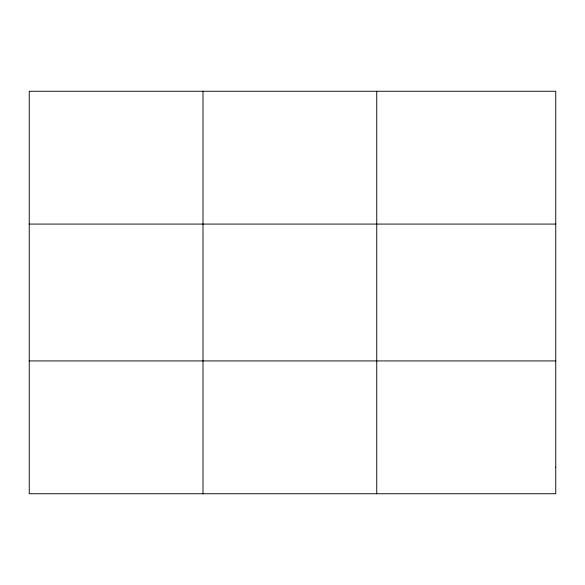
<?xml version="1.0" encoding="UTF-8"?>
<svg xmlns="http://www.w3.org/2000/svg" width="585" height="585" viewBox="0 0 585 585"><rect width="100%" height="100%" fill="white"/><g stroke="black" fill="none" stroke-linecap="round" stroke-linejoin="round"><path stroke-width="0.88" d="M202.995 91.253L202.995 493.747M376.74 91.253L376.74 493.747M29.25 224.077L555.75 224.077M29.25 360.923L555.75 360.923M555.75 467.181L555.75 493.747L29.25 493.747L29.25 91.253L555.75 91.253L555.75 467.181"/></g></svg>
